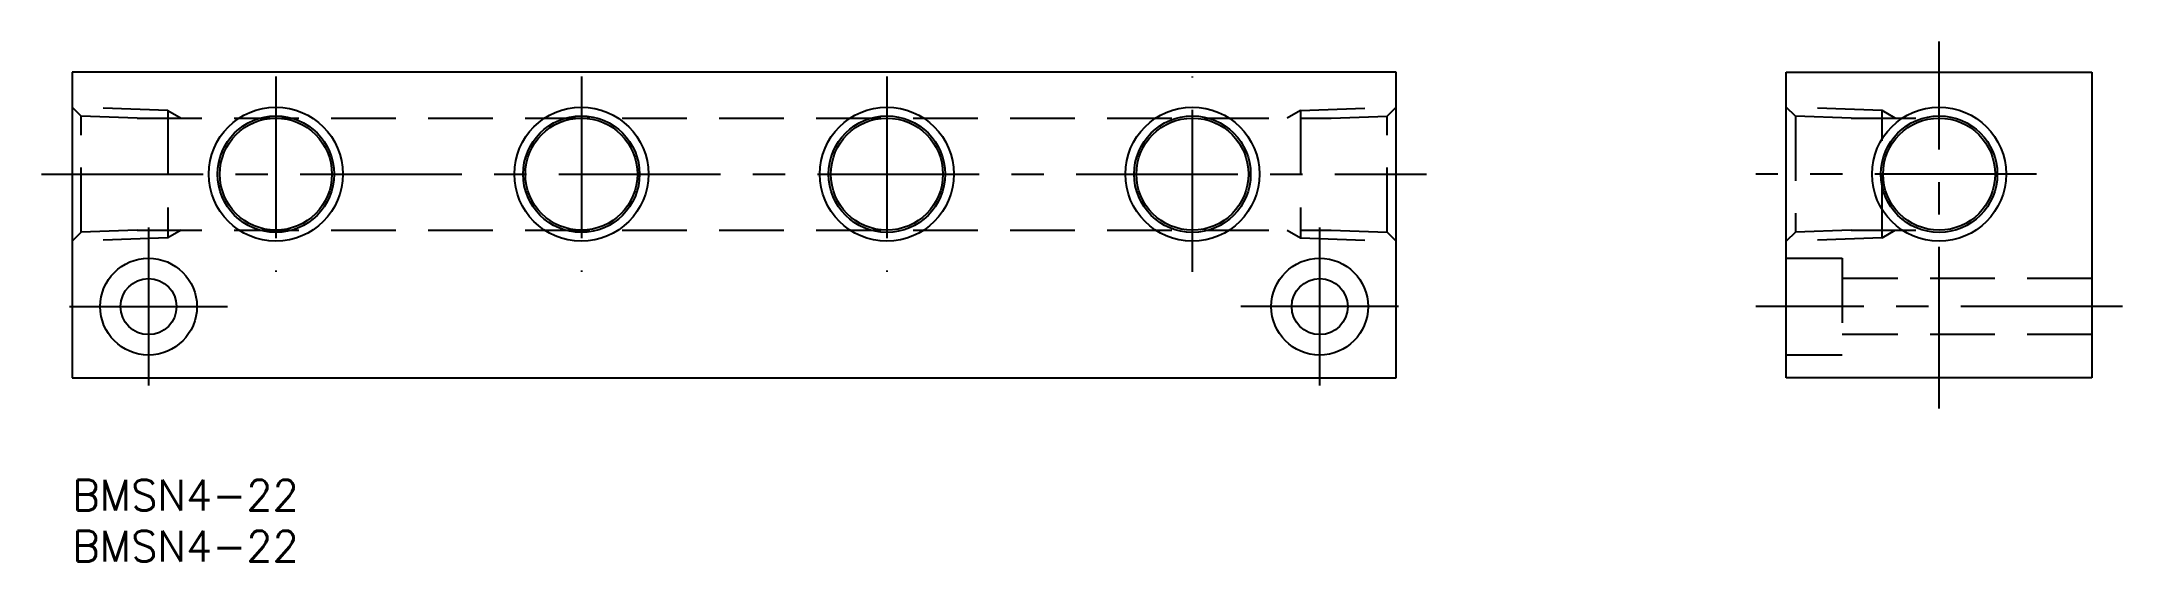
# Model space of a CAD drawing. Extents: x -3 to 201, y -8 to 43.
import ezdxf

# ---------------------------------------------------------------- set-up
doc = ezdxf.new("R2010")
doc.units = 0
doc.header["$LTSCALE"] = 0.5
doc.linetypes.add('CENTER', pattern=[50.8, 31.75, -6.35, 6.35, -6.35])
doc.linetypes.add('DASHED', pattern=[19.05, 12.7, -6.35])
for name, color, linetype in [('MSM_CENTER', 1, 'CENTER'), ('MSM_CONTINUOUS', 7, 'CONTINUOUS'), ('MSM_DASHED', 4, 'DASHED'), ('MSM_NARROW', 5, 'CONTINUOUS'), ('MSM_PART_NUMBER', 7, 'CONTINUOUS')]:
    doc.layers.add(name, color=color, linetype=linetype)
doc.styles.get("Standard").update_dxf_attribs({"font": 'txt.shx', "height": 3, "bigfont": 'bigfont.shx'})

# ---------------------------------------------------------------- blocks, each defined once
blk = doc.blocks.new('*U20')
at = {"layer": 'MSM_PART_NUMBER'}
blk.add_text('BMSN4-22', height=3, dxfattribs=at).set_placement((0, -3))
blk = doc.blocks.new('*U21')
at = {"layer": 'MSM_PART_NUMBER'}
blk.add_text('BMSN4-22', height=3, dxfattribs=at).set_placement((0, -8))

msp = doc.modelspace()

# ---------------------------------------------------------------- linework, layer by layer
at = {"layer": 'MSM_CENTER'}
for p, q in [((183.32, 7), (183.32, 43)), ((20, 39.58), (20, 20.42)), ((50, 39.58), (50, 20.42)), ((80, 39.58), (80, 20.42)), ((110, 20.42), (110, 39.58)), ((-3, 30), (133, 30)), ((192.9, 30), (165.32, 30)), ((7.5, 24.75), (7.5, 9.25)), ((122.5, 9.25), (122.5, 24.75)), ((-0.25, 17), (15.25, 17)), ((130.25, 17), (114.75, 17)), ((201.32, 17), (165.32, 17))]:
    msp.add_line(p, q, dxfattribs=at)
at = {"layer": 'MSM_CONTINUOUS'}
for p, q in [((130, 40), (0, 40)), ((0, 40), (0, 10)), ((130, 10), (130, 40)), ((168.32, 40), (198.32, 40)), ((168.32, 10), (168.32, 40)), ((198.32, 40), (198.32, 10)), ((0, 10), (130, 10)), ((198.32, 10), (168.32, 10))]:
    msp.add_line(p, q, dxfattribs=at)
for centre, radius in [((20, 30), 5.72), ((20, 30), 5.5), ((50, 30), 5.72), ((50, 30), 5.5), ((80, 30), 5.72), ((80, 30), 5.5), ((110, 30), 5.72), ((110, 30), 5.5), ((183.32, 30), 5.72), ((183.32, 30), 5.5), ((7.5, 17), 4.75), ((122.5, 17), 4.75), ((7.5, 17), 2.75), ((122.5, 17), 2.75)]:
    msp.add_circle(centre, radius, dxfattribs=at)
at = {"layer": 'MSM_DASHED'}
for p, q in [((9.4, 36.25), (0, 36.58)), ((0.89, 35.69), (0, 36.58)), ((0.89, 24.31), (0.89, 35.69)), ((6.37, 35.5), (0.89, 35.69)), ((6.37, 35.5), (123.63, 35.5)), ((9.4, 36.25), (9.4, 23.75)), ((9.4, 36.25), (10.7, 35.5)), ((120.6, 36.25), (119.3, 35.5)), ((120.6, 36.25), (130, 36.58)), ((120.6, 36.25), (120.6, 23.75)), ((123.63, 35.5), (129.11, 35.69)), ((129.11, 35.69), (130, 36.58)), ((129.11, 24.31), (129.11, 35.69)), ((169.21, 35.69), (168.32, 36.58)), ((177.72, 36.25), (168.32, 36.58)), ((174.69, 35.5), (169.21, 35.69)), ((169.21, 35.69), (169.21, 24.31)), ((174.69, 35.5), (183.32, 35.5)), ((179.02, 35.5), (177.72, 36.25)), ((177.72, 23.75), (177.72, 36.25)), ((0.89, 24.31), (0, 23.42)), ((9.4, 23.75), (0, 23.42)), ((6.37, 24.5), (0.89, 24.31)), ((6.37, 24.5), (123.63, 24.5)), ((10.7, 24.5), (9.4, 23.75)), ((119.3, 24.5), (120.6, 23.75)), ((120.6, 23.75), (130, 23.42)), ((123.63, 24.5), (129.11, 24.31)), ((129.11, 24.31), (130, 23.42)), ((169.21, 24.31), (168.32, 23.42)), ((177.72, 23.75), (168.32, 23.42)), ((174.69, 24.5), (169.21, 24.31)), ((174.69, 24.5), (183.32, 24.5)), ((177.72, 23.75), (179.02, 24.5)), ((168.32, 21.75), (173.82, 21.75)), ((173.82, 21.75), (173.82, 12.25)), ((198.32, 19.75), (173.82, 19.75)), ((198.32, 14.25), (173.82, 14.25)), ((173.82, 12.25), (168.32, 12.25))]:
    msp.add_line(p, q, dxfattribs=at)
at = {"layer": 'MSM_NARROW'}
for centre in [(20, 30), (50, 30), (80, 30), (110, 30), (183.32, 30)]:
    msp.add_circle(centre, 6.58, dxfattribs=at)

# ---------------------------------------------------------------- block references
at = {"layer": 'MSM_CONTINUOUS'}
for name in ['*U20', '*U21']:
    msp.add_blockref(name, (0, 0), dxfattribs=at)

doc.saveas('drawing.dxf')
